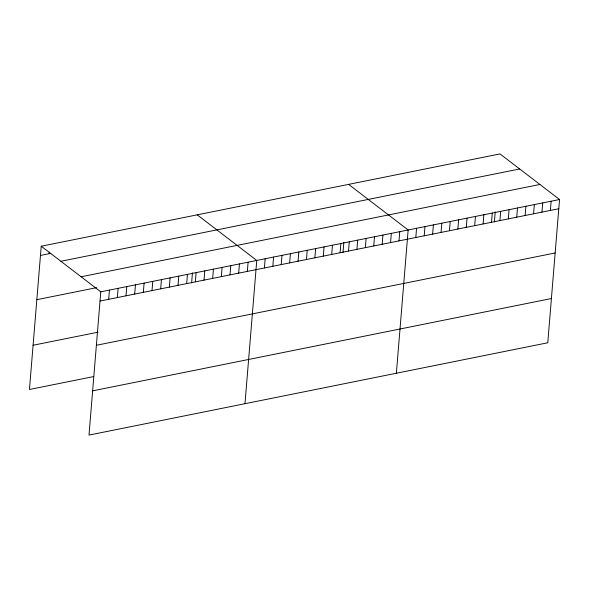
<?xml version="1.0" encoding="UTF-8"?>
<svg xmlns="http://www.w3.org/2000/svg" width="589" height="589" viewBox="0 0 589 589"><rect width="100%" height="100%" fill="white"/><g stroke="black" fill="none" stroke-linecap="round" stroke-linejoin="round"><path stroke-width="0.88" d="M41.23 246.224L100.778 291.827L88.998 435.087L547.77 342.776L559.55 199.516L500.002 153.913L41.23 246.224L29.45 389.484L93.577 376.585M49.137 253.704L49.27 252.026M108.685 299.308L109.444 290.082M117.351 297.563L118.109 288.345M126.017 295.818L126.775 286.6M134.682 294.073L135.441 284.855M143.348 292.328L144.106 283.11M152.014 290.591L152.772 281.365M160.679 288.846L161.438 279.62M169.345 287.101L170.103 277.883M178.011 285.356L178.769 276.138M186.676 283.611L187.435 274.393M191.616 282.875L192.441 272.854M195.342 281.866L196.1 272.648M204.008 280.128L204.766 270.903M212.673 278.383L213.432 269.158M221.339 276.639L222.097 267.413M230.004 274.894L230.763 265.676M238.67 273.149L239.428 263.931M247.336 271.404L248.094 262.186M244.98 403.701L256.76 260.441L197.212 214.838M264.409 267.973L265.168 258.748M272.825 266.28L273.583 257.054M281.233 264.586L281.991 255.368M289.648 262.893L290.406 253.675M298.056 261.199L298.814 251.982M306.464 259.506L307.222 250.288M314.879 257.813L315.638 248.595M323.287 256.127L324.046 246.901M331.703 254.433L332.454 245.208M340.111 252.74L340.869 243.515M343.012 252.416L343.836 242.388M348.519 251.047L349.277 241.829M356.934 249.353L357.692 240.135M365.342 247.66L366.1 238.442M373.75 245.966L374.508 236.749M382.165 244.28L382.924 235.055M390.573 242.587L391.332 233.362M398.989 240.894L399.747 231.668M396.375 373.235L408.155 229.975L348.607 184.379M415.805 237.507L416.563 228.289M424.22 235.814L424.978 226.596M432.628 234.12L433.386 224.902M441.043 232.427L441.802 223.209M449.451 230.741L450.21 221.516M457.859 229.047L458.617 219.822M466.274 227.354L467.033 218.129M474.682 225.661L475.441 216.443M483.098 223.967L483.849 214.749M491.506 222.274L492.264 213.056M494.407 221.95L495.231 211.922M499.914 220.581L500.672 211.363M508.329 218.887L509.087 209.669M516.737 217.201L517.495 207.976M525.145 215.508L525.903 206.283M533.56 213.814L534.319 204.589M541.968 212.121L542.727 202.903M550.384 210.428L551.142 201.21M40.472 255.449L50.868 253.358M60.881 261.273L519.653 168.962M81.127 276.778L539.899 184.467M36.835 299.683L96.625 287.646M100.778 291.827L559.55 199.516M100.02 301.053L558.792 208.734M33.087 345.25L98.076 332.174M96.382 345.279L555.155 252.968M92.635 390.853L551.407 298.542"/></g></svg>
